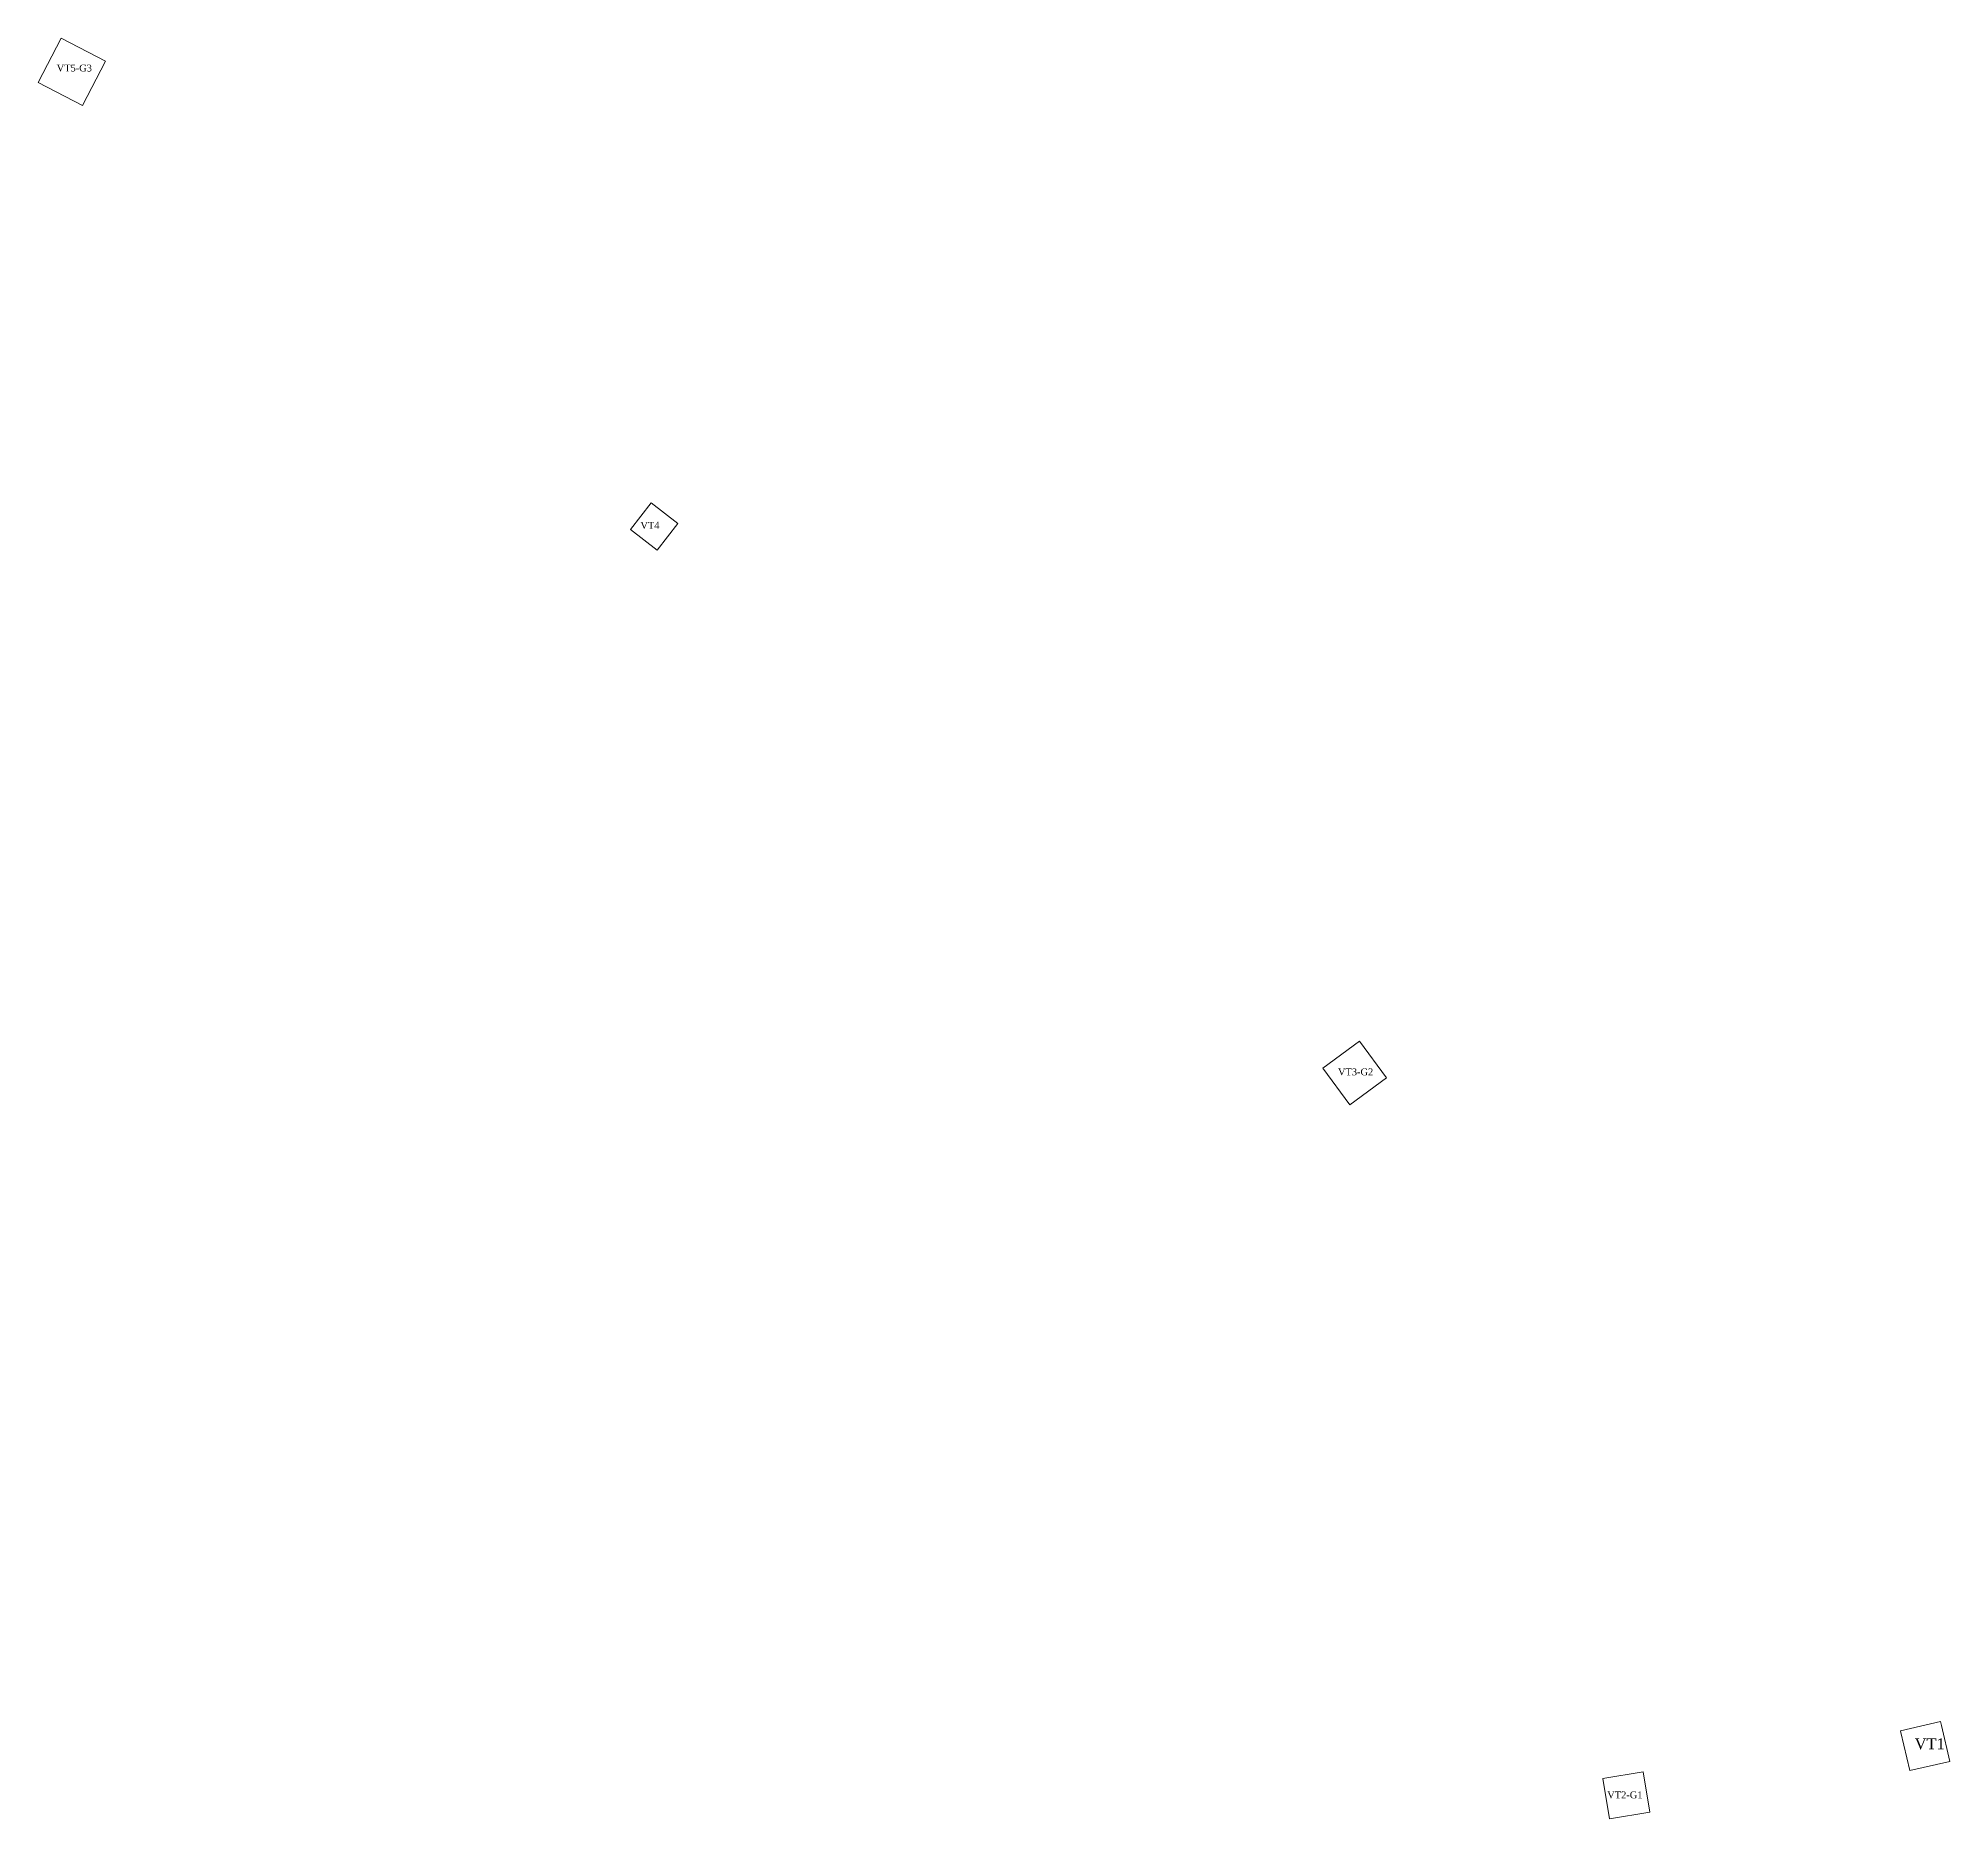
# Model space of a CAD drawing. Header units: metres. Extents: x 546722 to 547394, y 1841901 to 1842528.
import ezdxf

# ---------------------------------------------------------------- set-up
doc = ezdxf.new("R2010")
doc.units = ezdxf.units.M
doc.header["$MEASUREMENT"] = 0
doc.layers.add('Level 28', color=7, linetype='Continuous', lineweight=0)
doc.layers.add('Level 30', color=7, linetype='Continuous', lineweight=0)
doc.styles.add('Style-Vntime', font='Vntime.shx')

msp = doc.modelspace()

# ---------------------------------------------------------------- linework, layer by layer
at = {"layer": 'Level 30', "color": 2, "linetype": 'Continuous', "lineweight": 0, "flags": 128}
for points in [[(546745.25, 1842519.58), (546737.17, 1842503.99), (546721.58, 1842512.07), (546729.67, 1842527.66), (546745.25, 1842519.58)], [(546946.56, 1842356.99), (546939.24, 1842347.61), (546929.86, 1842354.93), (546937.18, 1842364.31), (546946.56, 1842356.99)], [(547195.66, 1842162.02), (547182.77, 1842152.54), (547173.29, 1842165.43), (547186.18, 1842174.91), (547195.66, 1842162.02)], [(547376.63, 1841931.78), (547376.49, 1841932.41), (547390.51, 1841935.7), (547390.84, 1841934.28)], [(547390.84, 1841934.28), (547393.79, 1841921.67), (547379.77, 1841918.39), (547376.63, 1841931.78)], [(547288.33, 1841903.81), (547274.12, 1841901.47), (547271.78, 1841915.68), (547285.99, 1841918.02), (547288.33, 1841903.81)]]:
    msp.add_lwpolyline(points, dxfattribs=at)

# ---------------------------------------------------------------- texts
at = {"layer": 'Level 28', "color": 1, "lineweight": 0, "style": 'Style-Vntime'}
for s, height, p in [('VT5-G3', 2.422, (546728.07, 1842515.96)), ('VT4', 2.422, (546933.34, 1842355.15)), ('VT3-G2', 2.422, (547178.65, 1842162.93)), ('VT1', 3.817, (547381.45, 1841925.92)), ('VT2-G1', 2.422, (547273.34, 1841908.67))]:
    msp.add_text(s, height=height, dxfattribs=at).set_placement(p)

doc.saveas('drawing.dxf')
